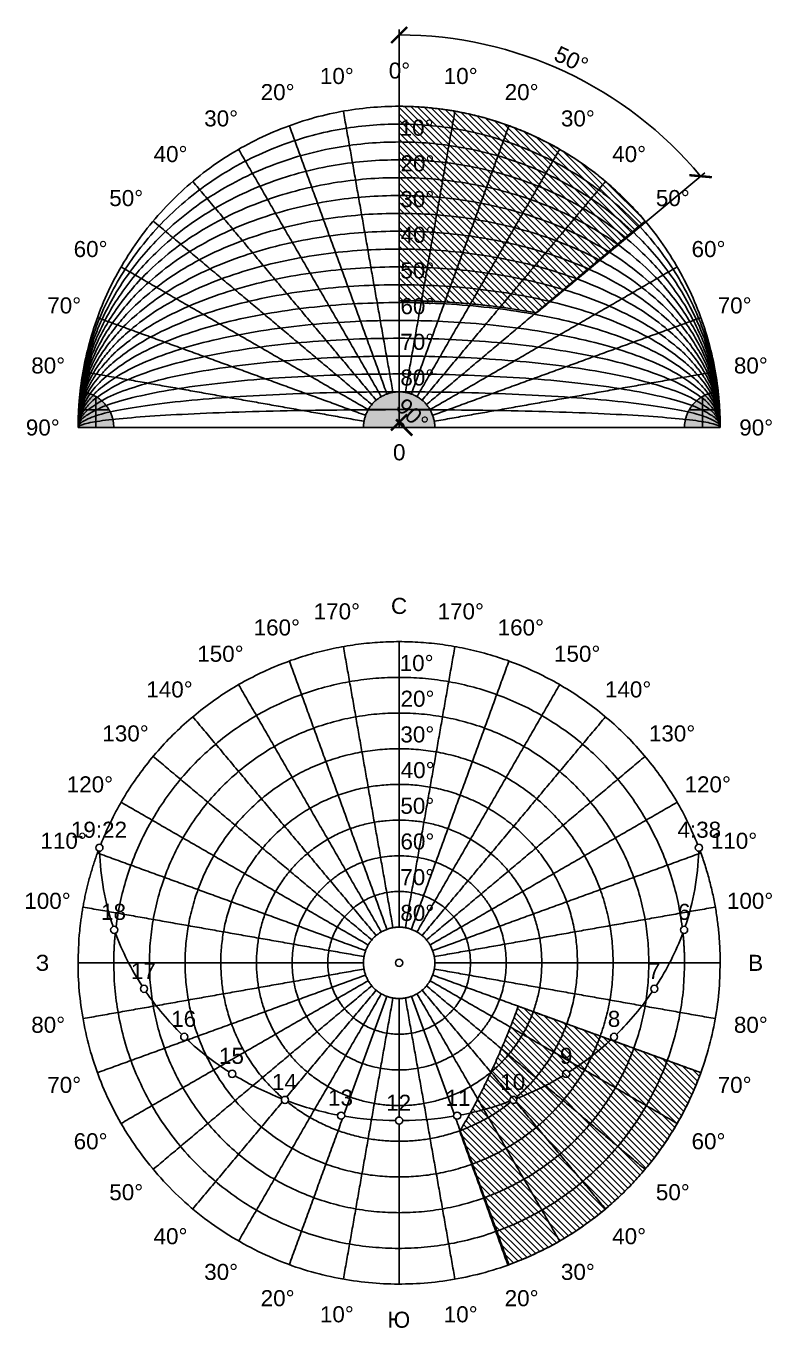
# Model space of a CAD drawing. Header units: metres. Extents: x -116 to 1000, y -497 to 102.
# Drawn here: x 495.4 to 704.5, y -452.3 to -87.5 of the extents above; entities that cross this region are included whole.
import ezdxf

# ---------------------------------------------------------------- set-up
doc = ezdxf.new("R2010")
doc.units = ezdxf.units.M
doc.layers.add('148', color=7, linetype='Continuous', true_color=0x000000)
doc.styles.add('Meters Architectural', font='arial.ttf')
doc.dimstyles.new('Meters Architectural', dxfattribs={"dimscale": 1.5, "dimtxt": 3, "dimasz": 3, "dimexe": 1, "dimexo": 0.5, "dimgap": 1, "dimtad": 1, "dimtoh": 1, "dimdec": 0, "dimzin": 1, "dimdsep": 46, "dimtxsty": 'Meters Architectural', "dimblk": 'ARCHTICK', "dimcen": 3, "dimdle": 1.5, "dimadec": 0, "dimazin": 1, "dimtfac": 1, "dimtdec": 4, "dimtix": 1, "dimtofl": 0, "dimtmove": 1, "dimatfit": 3, "dimldrblk": 'OPEN90', "dimfxl": 1, "dimtolj": 1, "dimtzin": 1, "dimarcsym": 0})
pattern_1 = [(45, (0, 0), (-0.8838835, 0.8838835), [])]

# ---------------------------------------------------------------- blocks, each defined once
blk = doc.blocks.new('_ArchTick')
at = {"color": 0, "linetype": 'ByBlock', "const_width": 0.15}
blk.add_lwpolyline([(-0.5, -0.5), (0.5, 0.5)], dxfattribs=at)
blk = doc.blocks.new('*D19')
at = {"layer": '148', "color": 0, "lineweight": -2}
for p, q in [((600, -199.25), (600, -197.09)), ((600.75, -200), (602.91, -200))]:
    blk.add_line(p, q, dxfattribs=at)
blk.add_arc((600, -200), 1.41, 0, 90, dxfattribs=at)
at = {"layer": 'Defpoints', "color": 0}
for p in [(598.59, -200), (600, -200), (600, -200), (601.22, -199.29), (600, -201.41)]:
    blk.add_point(p, dxfattribs=at)
at = {"layer": '148', "color": 0, "lineweight": -2, "xscale": 4.5, "yscale": 4.5, "zscale": 4.5}
for p, rotation in [((600, -198.59), 180), ((601.41, -200), 270)]:
    blk.add_blockref('_ArchTick', p, dxfattribs=dict(at, rotation=rotation))
at = {"layer": '148', "color": 0, "insert": (603.69, -196.31), "char_height": 4.5, "attachment_point": 5, "rotation": 315, "style": 'Meters Architectural'}
blk.add_mtext('\\A1;90%%d', dxfattribs=at)
blk = doc.blocks.new('_Open90')
at = {"color": 0, "linetype": 'ByBlock', "lineweight": -2}
for p, q in [((0, 0), (-1, 0)), ((-0.5, 0.5), (0, 0)), ((0, 0), (-0.5, -0.5))]:
    blk.add_line(p, q, dxfattribs=at)
blk = doc.blocks.new('*D20')
at = {"layer": '148', "color": 0, "lineweight": -2}
for p, q in [((600, -144.25), (600, -88.5)), ((642.83, -164.31), (685.66, -128.62))]:
    blk.add_line(p, q, dxfattribs=at)
blk.add_arc((600, -200), 110, 39.8056, 90, dxfattribs=at)
at = {"layer": 'Defpoints', "color": 0}
for p in [(660.65, -108.23), (600, -145), (642.25, -164.79), (600, -200), (600, -200)]:
    blk.add_point(p, dxfattribs=at)
at = {"layer": '148', "color": 0, "lineweight": -2, "xscale": 4.5, "yscale": 4.5, "zscale": 4.5}
for p, rotation in [((600, -90), 179.9999999999999), ((684.5, -129.58), 309.8055710922652)]:
    blk.add_blockref('_ArchTick', p, dxfattribs=dict(at, rotation=rotation))
at = {"layer": '148', "color": 0, "insert": (648.27, -96.95), "char_height": 4.5, "attachment_point": 5, "rotation": 334.9028, "style": 'Meters Architectural'}
blk.add_mtext('\\A1;50%%d', dxfattribs=at)

msp = doc.modelspace()

# ---------------------------------------------------------------- hatches: boundary and pattern name
at = {"layer": '148', "true_color": 0xd671f5, "extrusion": (0, 0, -1)}
h = msp.add_hatch(dxfattribs=at)
h.set_pattern_fill('Hatch1', color=201, scale=10, angle=45, style=0, pattern_type=2)
h.set_pattern_definition(pattern_1)
h.paths.add_polyline_path([(-600, -164.46), (-600, -110), (-602.22, -110.03), (-604.46, -110.11), (-606.71, -110.25), (-608.99, -110.45), (-611.28, -110.71), (-613.58, -111.03), (-615.89, -111.41), (-618.21, -111.86), (-620.54, -112.37), (-622.86, -112.95), (-625.19, -113.6), (-627.52, -114.31), (-629.84, -115.09), (-632.16, -115.94), (-634.46, -116.86), (-636.75, -117.85), (-639.02, -118.9), (-641.28, -120.02), (-643.51, -121.22), (-645.71, -122.47), (-647.89, -123.8), (-650.04, -125.19), (-652.15, -126.65), (-654.22, -128.17), (-656.25, -129.75), (-658.24, -131.39), (-660.19, -133.09), (-662.08, -134.84), (-663.93, -136.65), (-665.72, -138.51), (-667.46, -140.42), (-669.14, -142.38), (-638.54, -167.89), (-633.74, -167.05), (-628.89, -166.34), (-624.01, -165.75), (-619.12, -165.27), (-614.26, -164.91), (-609.43, -164.66), (-604.68, -164.51)], flags=0)
at = {"layer": '148', "true_color": 0xffffff}
for points in [[(510.56, -190.02), (510.31, -192.54), (510.14, -195.05), (510.03, -197.54), (510, -200), (520, -200), (520, -199.79), (519.99, -199.57), (519.98, -199.36), (519.96, -199.14), (519.94, -198.92), (519.91, -198.7), (519.88, -198.48), (519.85, -198.25), (519.8, -198.03), (519.76, -197.81), (519.7, -197.58), (519.64, -197.36), (519.58, -197.13), (519.51, -196.91), (519.43, -196.69), (519.35, -196.46), (519.27, -196.24), (519.17, -196.02), (519.08, -195.8), (518.97, -195.58), (518.86, -195.37), (518.75, -195.15), (518.62, -194.94), (518.5, -194.73), (518.37, -194.52), (518.23, -194.32), (518.09, -194.12), (517.94, -193.92), (517.78, -193.72), (517.63, -193.53), (517.46, -193.34), (517.3, -193.16), (517.12, -192.98), (516.95, -192.81), (516.76, -192.64), (516.58, -192.47), (516.39, -192.31), (516.2, -192.15), (516, -192), (515.8, -191.85), (515.6, -191.71), (515.39, -191.58), (515.18, -191.45), (514.97, -191.32), (514.76, -191.21), (514.55, -191.09), (514.33, -190.99), (514.11, -190.88), (513.89, -190.79), (513.67, -190.7), (513.45, -190.61), (513.22, -190.53), (513, -190.46), (512.77, -190.39), (512.55, -190.33), (512.33, -190.27), (512.1, -190.22), (511.88, -190.18), (511.66, -190.14), (511.43, -190.1), (511.21, -190.07), (510.99, -190.05), (510.77, -190.03)], [(590, -200), (610, -200), (610, -199.78), (609.99, -199.55), (609.98, -199.33), (609.96, -199.1), (609.94, -198.87), (609.91, -198.64), (609.87, -198.41), (609.83, -198.18), (609.79, -197.95), (609.74, -197.71), (609.68, -197.48), (609.61, -197.25), (609.54, -197.02), (609.47, -196.78), (609.39, -196.55), (609.3, -196.32), (609.2, -196.09), (609.1, -195.86), (609, -195.63), (608.88, -195.41), (608.76, -195.18), (608.64, -194.96), (608.51, -194.74), (608.37, -194.53), (608.23, -194.32), (608.08, -194.11), (607.92, -193.9), (607.76, -193.7), (607.6, -193.5), (607.43, -193.3), (607.25, -193.11), (607.07, -192.93), (606.89, -192.75), (606.7, -192.57), (606.5, -192.4), (606.3, -192.24), (606.1, -192.08), (605.89, -191.92), (605.68, -191.77), (605.47, -191.63), (605.26, -191.49), (605.04, -191.36), (604.82, -191.24), (604.59, -191.12), (604.37, -191), (604.14, -190.9), (603.91, -190.8), (603.68, -190.7), (603.45, -190.61), (603.22, -190.53), (602.98, -190.46), (602.75, -190.39), (602.52, -190.32), (602.29, -190.26), (602.05, -190.21), (601.82, -190.17), (601.59, -190.13), (601.36, -190.09), (601.13, -190.06), (600.9, -190.04), (600.67, -190.02), (600.45, -190.01), (600.22, -190), (600, -190), (599.78, -190), (599.55, -190.01), (599.33, -190.02), (599.1, -190.04), (598.87, -190.06), (598.64, -190.09), (598.41, -190.13), (598.18, -190.17), (597.95, -190.21), (597.71, -190.26), (597.48, -190.32), (597.25, -190.39), (597.02, -190.46), (596.78, -190.53), (596.55, -190.61), (596.32, -190.7), (596.09, -190.8), (595.86, -190.9), (595.63, -191), (595.41, -191.12), (595.18, -191.24), (594.96, -191.36), (594.74, -191.49), (594.53, -191.63), (594.32, -191.77), (594.11, -191.92), (593.9, -192.08), (593.7, -192.24), (593.5, -192.4), (593.3, -192.57), (593.11, -192.75), (592.93, -192.93), (592.75, -193.11), (592.57, -193.3), (592.4, -193.5), (592.24, -193.7), (592.08, -193.9), (591.92, -194.11), (591.77, -194.32), (591.63, -194.53), (591.49, -194.74), (591.36, -194.96), (591.24, -195.18), (591.12, -195.41), (591, -195.63), (590.9, -195.86), (590.8, -196.09), (590.7, -196.32), (590.61, -196.55), (590.53, -196.78), (590.46, -197.02), (590.39, -197.25), (590.32, -197.48), (590.26, -197.71), (590.21, -197.95), (590.17, -198.18), (590.13, -198.41), (590.09, -198.64), (590.06, -198.87), (590.04, -199.1), (590.02, -199.33), (590.01, -199.55), (590, -199.78)], [(680, -200), (690, -200), (689.97, -197.54), (689.86, -195.05), (689.69, -192.54), (689.44, -190.02), (689.23, -190.03), (689.01, -190.05), (688.79, -190.07), (688.57, -190.1), (688.34, -190.14), (688.12, -190.18), (687.9, -190.22), (687.67, -190.27), (687.45, -190.33), (687.23, -190.39), (687, -190.46), (686.78, -190.53), (686.55, -190.61), (686.33, -190.7), (686.11, -190.79), (685.89, -190.88), (685.67, -190.99), (685.45, -191.09), (685.24, -191.21), (685.03, -191.32), (684.82, -191.45), (684.61, -191.58), (684.4, -191.71), (684.2, -191.85), (684, -192), (683.8, -192.15), (683.61, -192.31), (683.42, -192.47), (683.24, -192.64), (683.05, -192.81), (682.88, -192.98), (682.7, -193.16), (682.54, -193.34), (682.37, -193.53), (682.22, -193.72), (682.06, -193.92), (681.91, -194.12), (681.77, -194.32), (681.63, -194.52), (681.5, -194.73), (681.38, -194.94), (681.25, -195.15), (681.14, -195.37), (681.03, -195.58), (680.92, -195.8), (680.83, -196.02), (680.73, -196.24), (680.65, -196.46), (680.57, -196.69), (680.49, -196.91), (680.42, -197.13), (680.36, -197.36), (680.3, -197.58), (680.24, -197.81), (680.2, -198.03), (680.15, -198.25), (680.12, -198.48), (680.09, -198.7), (680.06, -198.92), (680.04, -199.14), (680.02, -199.36), (680.01, -199.57), (680, -199.79)]]:
    msp.add_hatch(color=7, dxfattribs=at).paths.add_polyline_path(points, flags=0)
at = {"layer": '148', "true_color": 0xd671f5, "extrusion": (0, 0, -1)}
h = msp.add_hatch(dxfattribs=at)
h.set_pattern_fill('Hatch1', color=201, scale=10, angle=45, style=0, pattern_type=2)
h.set_pattern_definition(pattern_1)
h.paths.add_polyline_path([(-633.39, -362.15), (-684.57, -380.78), (-683.79, -382.86), (-682.94, -384.93), (-682.04, -387), (-681.08, -389.07), (-680.05, -391.13), (-678.96, -393.19), (-677.81, -395.23), (-676.6, -397.26), (-675.32, -399.27), (-673.98, -401.26), (-672.57, -403.23), (-671.11, -405.17), (-669.58, -407.08), (-667.99, -408.97), (-666.34, -410.82), (-664.63, -412.63), (-662.86, -414.41), (-661.03, -416.14), (-659.15, -417.83), (-657.21, -419.47), (-655.22, -421.06), (-653.18, -422.6), (-651.09, -424.09), (-648.96, -425.52), (-646.78, -426.89), (-644.56, -428.2), (-642.29, -429.44), (-640, -430.62), (-637.66, -431.74), (-635.3, -432.79), (-632.91, -433.77), (-630.49, -434.68), (-617, -397.2), (-619.42, -392.97), (-621.75, -388.66), (-623.97, -384.27), (-626.09, -379.85), (-628.1, -375.4), (-629.98, -370.95), (-631.75, -366.53)], flags=0)

# ---------------------------------------------------------------- linework, layer by layer
at = {"layer": '148'}
for p, q in [((515, -200), (515, -191.34)), ((600, -200), (600, -190)), ((685, -200), (685, -191.34)), ((510.14, -195.01), (518.66, -195.01)), ((591.34, -195), (608.66, -195)), ((681.34, -195.01), (689.86, -195.01)), ((510, -200), (690, -200))]:
    msp.add_line(p, q, dxfattribs=at)
for centre in [(515.98, -317.75), (684.02, -317.75), (520.13, -340.76), (679.87, -340.76), (600, -350), (528.47, -357.27), (671.53, -357.27), (539.77, -370.74), (660.23, -370.74), (553.19, -381.1), (646.81, -381.1), (567.99, -388.41), (632.01, -388.41), (583.74, -392.82), (600, -394.2), (616.26, -392.82)]:
    msp.add_circle(centre, 1, dxfattribs=at)
for points, weights, knots in [([(690, -200), (690, -110), (600, -110), (510, -110), (510, -200)], [1, 0.707106781187, 1, 0.707106781187, 1], [0, 0, 0, 141.371669, 141.371669, 282.743339, 282.743339, 282.743339]), ([(690, -200), (690, -115), (600, -115), (510, -115), (510, -200)], [1, 0.707106781187, 1, 0.707106781187, 1], [0, 0, 0, 1.570796, 1.570796, 3.141593, 3.141593, 3.141593]), ([(690, -200), (690, -120), (600, -120), (510, -120), (510, -200)], [1, 0.707106781187, 1, 0.707106781187, 1], [0, 0, 0, 1.570796, 1.570796, 3.141593, 3.141593, 3.141593]), ([(690, -200), (690, -125), (600, -125), (510, -125), (510, -200)], [1, 0.707106781187, 1, 0.707106781187, 1], [0, 0, 0, 1.570796, 1.570796, 3.141593, 3.141593, 3.141593]), ([(690, -200), (690, -130), (600, -130), (510, -130), (510, -200)], [1, 0.707106781187, 1, 0.707106781187, 1], [0, 0, 0, 1.570796, 1.570796, 3.141593, 3.141593, 3.141593]), ([(690, -200), (690, -135), (600, -135), (510, -135), (510, -200)], [1, 0.707106781187, 1, 0.707106781187, 1], [0, 0, 0, 1.570796, 1.570796, 3.141593, 3.141593, 3.141593]), ([(690, -200), (690, -140), (600, -140), (510, -140), (510, -200)], [1, 0.707106781187, 1, 0.707106781187, 1], [0, 0, 0, 1.570796, 1.570796, 3.141593, 3.141593, 3.141593]), ([(690, -200), (690, -145), (600, -145), (510, -145), (510, -200)], [1, 0.707106781187, 1, 0.707106781187, 1], [0, 0, 0, 1.570796, 1.570796, 3.141593, 3.141593, 3.141593]), ([(690, -200), (690, -150), (600, -150), (510, -150), (510, -200)], [1, 0.707106781187, 1, 0.707106781187, 1], [0, 0, 0, 1.570796, 1.570796, 3.141593, 3.141593, 3.141593]), ([(690, -200), (690, -155), (600, -155), (510, -155), (510, -200)], [1, 0.707106781187, 1, 0.707106781187, 1], [0, 0, 0, 1.570796, 1.570796, 3.141593, 3.141593, 3.141593]), ([(690, -200), (690, -160), (600, -160), (510, -160), (510, -200)], [1, 0.707106781187, 1, 0.707106781187, 1], [0, 0, 0, 1.570796, 1.570796, 3.141593, 3.141593, 3.141593]), ([(690, -200), (690, -165), (600, -165), (510, -165), (510, -200)], [1, 0.707106781187, 1, 0.707106781187, 1], [0, 0, 0, 1.570796, 1.570796, 3.141593, 3.141593, 3.141593]), ([(690, -200), (690, -170), (600, -170), (510, -170), (510, -200)], [1, 0.707106781187, 1, 0.707106781187, 1], [0, 0, 0, 1.570796, 1.570796, 3.141593, 3.141593, 3.141593]), ([(690, -200), (690, -175), (600, -175), (510, -175), (510, -200)], [1, 0.707106781187, 1, 0.707106781187, 1], [0, 0, 0, 1.570796, 1.570796, 3.141593, 3.141593, 3.141593]), ([(690, -200), (690, -180), (600, -180), (510, -180), (510, -200)], [1, 0.707106781187, 1, 0.707106781187, 1], [0, 0, 0, 1.570796, 1.570796, 3.141593, 3.141593, 3.141593]), ([(690, -200), (690, -185), (600, -185), (510, -185), (510, -200)], [1, 0.707106781187, 1, 0.707106781187, 1], [0, 0, 0, 1.570796, 1.570796, 3.141593, 3.141593, 3.141593]), ([(690, -200), (690, -190), (600, -190), (510, -190), (510, -200)], [1, 0.707106781187, 1, 0.707106781187, 1], [0, 0, 0, 1.570796, 1.570796, 3.141593, 3.141593, 3.141593]), ([(610, -200, 1), (610, -190, 1), (600, -190, 1), (590, -190, 1), (590, -200, 1)], [1, 0.707106781187, 1, 0.707106781187, 1], [150, 150, 150, 165.707963, 165.707963, 181.415927, 181.415927, 181.415927]), ([(610, -200), (610, -190), (600, -190), (590, -190), (590, -200)], [1, 0.707106781187, 1, 0.707106781187, 1], [150, 150, 150, 165.707963, 165.707963, 181.415927, 181.415927, 181.415927]), ([(610, -200), (610, -190), (600, -190), (590, -190), (590, -200)], [1, 0.707106781187, 1, 0.707106781187, 1], [0, 0, 0, 15.707963, 15.707963, 31.415927, 31.415927, 31.415927]), ([(690, -200), (690, -195), (600, -195), (510, -195), (510, -200)], [1, 0.707106781187, 1, 0.707106781187, 1], [0, 0, 0, 1.570796, 1.570796, 3.141593, 3.141593, 3.141593]), ([(683.66, -316.82), (661.12, -260), (600, -260), (538.88, -260), (516.34, -316.82)], [0.89004139768, 0.780453835725, 1, 0.780453835725, 0.89004139768], [35.402648, 35.402648, 35.402648, 141.371669, 141.371669, 247.340691, 247.340691, 247.340691]), ([(679.36, -339.9), (670.46, -270), (600, -270), (529.54, -270), (520.64, -339.9)], [0.953296527249, 0.73269378537, 1, 0.73269378537, 0.953296527249], [10.977918, 10.977918, 10.977918, 125.663706, 125.663706, 240.349494, 240.349494, 240.349494]), ([(670, -350), (670, -280), (600, -280), (530, -280), (530, -350), (530, -420), (600, -420), (670, -420), (670, -350)], [1, 0.707106781187, 1, 0.707106781187, 1, 0.707106781187, 1, 0.707106781187, 1], [0, 0, 0, 109.955743, 109.955743, 219.911486, 219.911486, 329.867229, 329.867229, 439.822972, 439.822972, 439.822972]), ([(660, -350), (660, -290), (600, -290), (540, -290), (540, -350), (540, -410), (600, -410), (660, -410), (660, -350)], [1, 0.707106781187, 1, 0.707106781187, 1, 0.707106781187, 1, 0.707106781187, 1], [0, 0, 0, 94.24778, 94.24778, 188.495559, 188.495559, 282.743339, 282.743339, 376.991118, 376.991118, 376.991118]), ([(650, -350), (650, -300), (600, -300), (550, -300), (550, -350), (550, -372.81), (567.23, -387.77)], [1, 0.707106781187, 1, 0.707106781187, 1, 0.841040018341, 0.854622616339], [0, 0, 0, 78.539816, 78.539816, 157.079633, 157.079633, 199.705023, 199.705023, 199.705023]), ([(640, -350), (640, -310), (600, -310), (560, -310), (560, -350), (560, -390), (600, -390), (640, -390), (640, -350)], [1, 0.707106781187, 1, 0.707106781187, 1, 0.707106781187, 1, 0.707106781187, 1], [0, 0, 0, 62.831853, 62.831853, 125.663706, 125.663706, 188.495559, 188.495559, 251.327412, 251.327412, 251.327412]), ([(515.62, -318.68), (510, -333.84), (510, -350), (510, -440), (600, -440), (690, -440), (690, -350)], [0.894255501435, 0.930758870506, 1, 0.707106781187, 1, 0.707106781187, 1], [249.32251, 249.32251, 249.32251, 282.743339, 282.743339, 424.115008, 424.115008, 565.486678, 565.486678, 565.486678]), ([(630, -350), (630, -320), (600, -320), (570, -320), (570, -350), (570, -380), (600, -380), (630, -380), (630, -350)], [1, 0.707106781187, 1, 0.707106781187, 1, 0.707106781187, 1, 0.707106781187, 1], [0, 0, 0, 47.12389, 47.12389, 94.24778, 94.24778, 141.371669, 141.371669, 188.495559, 188.495559, 188.495559]), ([(620, -350), (620, -330), (600, -330), (580, -330), (580, -350), (580, -370), (600, -370), (620, -370), (620, -350)], [1, 0.707106781187, 1, 0.707106781187, 1, 0.707106781187, 1, 0.707106781187, 1], [0, 0, 0, 31.415927, 31.415927, 62.831853, 62.831853, 94.24778, 94.24778, 125.663706, 125.663706, 125.663706]), ([(520.43, -341.71), (520, -345.85), (520, -350), (520, -430), (600, -430), (680, -430), (680, -350)], [0.960914449148, 0.978943434088, 1, 0.707106781187, 1, 0.707106781187, 1], [242.293246, 242.293246, 242.293246, 251.327412, 251.327412, 376.991118, 376.991118, 502.654825, 502.654825, 502.654825]), ([(610, -350), (610, -340), (600, -340), (590, -340), (590, -350), (590, -360), (600, -360), (610, -360), (610, -350)], [1, 0.707106781187, 1, 0.707106781187, 1, 0.707106781187, 1, 0.707106781187, 1], [0, 0, 0, 15.707963, 15.707963, 31.415927, 31.415927, 47.12389, 47.12389, 62.831853, 62.831853, 62.831853]), ([(568.77, -389.05), (582.46, -400), (600, -400), (617.54, -400), (631.23, -389.05)], [0.856176432315, 0.87315276728, 1, 0.87315276728, 0.856176432315], [201.605147, 201.605147, 201.605147, 235.619449, 235.619449, 269.633751, 269.633751, 269.633751])]:
    msp.add_rational_spline(points, weights, degree=2, knots=knots, dxfattribs=at)
for points, degree in [([(598.26, -190.15), (591.32, -150.76), (584.37, -111.37)], 2), ([(600, -190), (600, -150), (600, -110)], 2), ([(600, -164.46), (600, -137.23), (600, -110)], 2), ([(601.74, -190.15), (608.68, -150.76), (615.63, -111.37)], 2), ([(596.58, -190.6), (582.9, -153.02), (569.22, -115.43)], 2), ([(603.42, -190.6), (617.1, -153.02), (630.78, -115.43)], 2), ([(595, -191.34), (575, -156.7), (555, -122.06)], 2), ([(605, -191.34), (625, -156.7), (645, -122.06)], 2), ([(593.57, -192.34), (567.86, -161.7), (542.15, -131.06)], 2), ([(606.43, -192.34), (632.14, -161.7), (657.85, -131.06)], 2), ([(592.34, -193.57), (561.7, -167.86), (531.06, -142.15)], 2), ([(607.66, -193.57), (638.3, -167.86), (668.94, -142.15)], 2), ([(669.14, -142.38), (653.84, -155.13), (638.54, -167.89)], 2), ([(591.34, -195), (556.7, -175), (522.06, -155)], 2), ([(608.66, -195), (643.3, -175), (677.94, -155)], 2), ([(590.6, -196.58), (553.02, -182.9), (515.43, -169.22)], 2), ([(609.4, -196.58), (646.98, -182.9), (684.57, -169.22)], 2), ([(590.15, -198.26), (550.76, -191.32), (511.37, -184.37)], 2), ([(609.85, -198.26), (649.24, -191.32), (688.63, -184.37)], 2), ([(590, -200), (550, -200), (510, -200)], 2), ([(510, -200, 1), (515, -200, 1), (520, -200, 1)], 2), ([(510, -200), (515, -200), (520, -200)], 2), ([(590, -200, 1), (600, -200, 1), (610, -200, 1)], 2), ([(590, -200), (600, -200), (610, -200)], 2), ([(610, -200), (650, -200), (690, -200)], 2), ([(680, -200, 1), (685, -200, 1), (690, -200, 1)], 2), ([(680, -200), (685, -200), (690, -200)], 2), ([(598.26, -340.15), (591.32, -300.76), (584.37, -261.37)], 2), ([(600, -340), (600, -300), (600, -260)], 2), ([(601.74, -340.15), (608.68, -300.76), (615.63, -261.37)], 2), ([(596.58, -340.6), (582.9, -303.02), (569.22, -265.43)], 2), ([(603.42, -340.6), (617.1, -303.02), (630.78, -265.43)], 2), ([(595, -341.34), (575, -306.7), (555, -272.06)], 2), ([(605, -341.34), (625, -306.7), (645, -272.06)], 2), ([(593.57, -342.34), (567.86, -311.7), (542.15, -281.06)], 2), ([(606.43, -342.34), (632.14, -311.7), (657.85, -281.06)], 2), ([(592.34, -343.57), (561.7, -317.86), (531.06, -292.15)], 2), ([(607.66, -343.57), (638.3, -317.86), (668.94, -292.15)], 2), ([(591.34, -345), (556.7, -325), (522.06, -305)], 2), ([(608.66, -345), (643.3, -325), (677.94, -305)], 2), ([(590.6, -346.58), (553.02, -332.9), (515.43, -319.22)], 2), ([(519.81, -339.81), (517.52, -333.03), (516.27, -325.88), (516.01, -318.75)], 3), ([(609.4, -346.58), (646.98, -332.9), (684.57, -319.22)], 2), ([(683.99, -318.75), (683.73, -325.88), (682.48, -333.03), (680.19, -339.81)], 3), ([(590.15, -348.26), (550.76, -341.32), (511.37, -334.37)], 2), ([(609.85, -348.26), (649.24, -341.32), (688.63, -334.37)], 2), ([(527.92, -356.43), (524.91, -351.81), (522.39, -346.87), (520.47, -341.7)], 3), ([(679.53, -341.7), (677.61, -346.87), (675.09, -351.81), (672.08, -356.43)], 3), ([(590, -350), (550, -350), (510, -350)], 2), ([(610, -350), (650, -350), (690, -350)], 2), ([(590.15, -351.74), (550.76, -358.68), (511.37, -365.63)], 2), ([(590.6, -353.42), (553.02, -367.1), (515.43, -380.78)], 2), ([(609.4, -353.42), (646.98, -367.1), (684.57, -380.78)], 2), ([(609.85, -351.74), (649.24, -358.68), (688.63, -365.63)], 2), ([(591.34, -355), (556.7, -375), (522.06, -395)], 2), ([(592.34, -356.43), (561.7, -382.14), (531.06, -407.85)], 2), ([(607.66, -356.43), (638.3, -382.14), (668.94, -407.85)], 2), ([(608.66, -355), (643.3, -375), (677.94, -395)], 2), ([(539.05, -370.04), (535.33, -366.4), (531.97, -362.39), (529.03, -358.09)], 3), ([(595, -358.66), (575, -393.3), (555, -427.94)], 2), ([(593.57, -357.66), (581.03, -372.6), (568.49, -387.55)], 2), ([(598.26, -359.85), (591.32, -399.24), (584.37, -438.63)], 2), ([(596.58, -359.4), (590.59, -375.85), (584.6, -392.31)], 2), ([(600, -360), (600, -376.6), (600, -393.2)], 2), ([(601.74, -359.85), (608.68, -399.24), (615.63, -438.63)], 2), ([(603.42, -359.4), (609.41, -375.85), (615.4, -392.31)], 2), ([(605, -358.66), (625, -393.3), (645, -427.94)], 2), ([(606.43, -357.66), (618.97, -372.6), (631.51, -387.55)], 2), ([(670.97, -358.09), (668.03, -362.39), (664.67, -366.4), (660.95, -370.04)], 3), ([(633.39, -362.15), (658.98, -371.47), (684.57, -380.78)], 2), ([(552.34, -380.57), (548.13, -377.89), (544.15, -374.83), (540.5, -371.42)], 3), ([(659.5, -371.42), (655.85, -374.83), (651.87, -377.89), (647.66, -380.57)], 3), ([(567.06, -388.05), (562.55, -386.27), (558.19, -384.13), (554.04, -381.62)], 3), ([(645.96, -381.62), (641.81, -384.13), (637.45, -386.27), (632.94, -388.05)], 3), ([(567.23, -389.06), (554.69, -404), (542.15, -418.94)], 2), ([(582.75, -392.63), (578.05, -391.73), (573.42, -390.43), (568.93, -388.77)], 3), ([(631.07, -388.77), (626.58, -390.43), (621.95, -391.73), (617.25, -392.63)], 3), ([(632.77, -389.06), (645.31, -404), (657.85, -418.94)], 2), ([(584.07, -393.76), (576.65, -414.16), (569.22, -434.57)], 2), ([(599, -394.2), (594.22, -394.15), (589.44, -393.77), (584.72, -392.98)], 3), ([(615.28, -392.98), (610.56, -393.77), (605.78, -394.15), (601, -394.2)], 3), ([(615.93, -393.76), (623.35, -414.16), (630.78, -434.57)], 2), ([(600, -395.2), (600, -417.6), (600, -440)], 2), ([(630.49, -434.68), (623.75, -415.94), (617, -397.2)], 2)]:
    msp.add_open_spline(points, degree=degree, dxfattribs=at)
for points, weights in [([(600, -110), (642.15, -110), (669.14, -142.38)], [1, 0.837514805247, 0.855309909375]), ([(638.54, -167.89), (620.24, -164.46), (600, -164.46)], [0.855309909375, 0.889971545143, 0.972889369155]), ([(510.56, -190.02, 1), (510, -194.99, 1), (510, -200, 1)], [0.958409093518, 0.977471759572, 1]), ([(510.56, -190.02), (510, -194.99), (510, -200)], [0.958409093518, 0.977471759572, 1]), ([(520, -200, 1), (520, -190.54, 1), (510.56, -190.02, 1)], [1, 0.718490523447, 0.978117408536]), ([(520, -200), (520, -190.54), (510.56, -190.02)], [1, 0.718490523447, 0.978117408536]), ([(689.44, -190.02, 1), (680, -190.54, 1), (680, -200, 1)], [0.958409093518, 0.704013490884, 0.97985076756]), ([(689.44, -190.02), (680, -190.54), (680, -200)], [0.958409093518, 0.704013490884, 0.97985076756]), ([(690, -200, 1), (690, -194.99, 1), (689.44, -190.02, 1)], [1, 0.977471759572, 0.958409093518]), ([(690, -200), (690, -194.99), (689.44, -190.02)], [1, 0.977471759572, 0.958409093518]), ([(690, -350), (690, -333.84), (684.38, -318.68)], [1, 0.930758870506, 0.894255501435]), ([(680, -350), (680, -345.85), (679.57, -341.71)], [1, 0.978943434088, 0.960914449148]), ([(632.77, -387.77), (650, -372.81), (650, -350)], [0.854622616339, 0.841040018341, 1]), ([(617, -397.2), (626.47, -381.18), (633.39, -362.15)], [0.855309909375, 0.889971545143, 0.972889369155]), ([(684.57, -380.78), (670.15, -420.39), (630.49, -434.68)], [1, 0.837514805247, 0.855309909375])]:
    msp.add_rational_spline(points, weights, degree=2, dxfattribs=at)

# ---------------------------------------------------------------- texts
at = {"layer": '148', "char_height": 4.5, "attachment_point": 1, "style": 'Meters Architectural'}
for s, insert, width in [('0°', (597.09, -97.74), 20.1522), ('10°', (577.78, -99.26), 27.0978), ('10°', (612.51, -99.26), 27.0978), ('20°', (561.19, -103.77), 27.0978), ('20°', (629.59, -103.77), 27.0978), ('30°', (545.35, -111.14), 27.0978), ('30°', (645.35, -111.14), 27.0978), ('10°', (600.15, -113.74), 27.0978), ('40°', (531.16, -121.13), 27.0978), ('20°', (600.39, -123.74), 27.0978), ('40°', (659.72, -121.13), 27.0978), ('50°', (518.75, -133.46), 27.0978), ('30°', (600.35, -133.74), 27.0978), ('50°', (671.96, -133.46), 27.0978), ('40°', (600.44, -143.74), 27.0978), ('60°', (508.76, -147.74), 27.0978), ('60°', (681.97, -147.74), 27.0978), ('50°', (600.35, -153.74), 27.0978), ('70°', (501.36, -163.54), 27.0978), ('60°', (600.37, -163.74), 27.0978), ('70°', (689.3, -163.54), 27.0978), ('70°', (600.33, -173.74), 27.0978), ('80°', (496.87, -180.37), 27.0978), ('80°', (693.83, -180.37), 27.0978), ('80°', (600.35, -183.74), 27.0978), ('90°', (495.35, -197.74), 27.0978), ('90°', (695.35, -197.74), 27.0978), ('0', (598.28, -204.7), 15.4076), ('С', (597.71, -247.74), 17.5598), ('170°', (576.04, -249.26), 34.0435), ('170°', (610.77, -249.26), 34.0435), ('160°', (559.21, -253.77), 34.0435), ('160°', (627.61, -253.77), 34.0435), ('150°', (543.41, -261.14), 34.0435), ('150°', (643.41, -261.14), 34.0435), ('10°', (600.15, -263.74), 27.0978), ('140°', (529.13, -271.13), 34.0435), ('140°', (657.69, -271.13), 34.0435), ('20°', (600.39, -273.74), 27.0978), ('130°', (516.8, -283.46), 34.0435), ('30°', (600.35, -283.74), 27.0978), ('130°', (670.01, -283.46), 34.0435), ('40°', (600.44, -293.74), 27.0978), ('120°', (506.81, -297.74), 34.0435), ('120°', (680.01, -297.74), 34.0435), ('50°', (600.35, -303.74), 27.0978), ('110°', (499.44, -313.54), 34.0435), ('19:22', (507.99, -310.45), 39.6196), ('60°', (600.37, -313.74), 27.0978), ('4:38', (678.03, -310.45), 32.8207), ('110°', (687.38, -313.54), 34.0435), ('70°', (600.33, -323.74), 27.0978), ('100°', (494.93, -330.37), 34.0435), ('100°', (691.89, -330.37), 34.0435), ('18', (516.45, -333.46), 22.4022), ('80°', (600.35, -333.74), 27.0978), ('6', (678.16, -333.46), 15.4076), ('З', (498.12, -347.74), 16.0924), ('17', (524.8, -350.02), 22.3533), ('7', (669.78, -349.98), 15.4076), ('В', (697.85, -347.75), 16.7283), ('16', (536.1, -363.44), 22.3533), ('8', (658.49, -363.44), 15.4565), ('80°', (496.87, -365.1), 27.0978), ('80°', (693.83, -365.1), 27.0978), ('15', (549.5, -373.8), 22.4511), ('9', (645.07, -373.8), 15.4565), ('70°', (501.36, -381.94), 27.0978), ('14', (564.34, -381.16), 22.3043), ('10', (628.34, -381.12), 22.3533), ('70°', (689.3, -381.94), 27.0978), ('13', (580.07, -385.52), 22.3533), ('11', (613.02, -385.57), 20.6413), ('12', (596.36, -386.95), 22.2554), ('60°', (508.76, -397.74), 27.0978), ('60°', (681.97, -397.74), 27.0978), ('50°', (518.75, -412.02), 27.0978), ('50°', (671.96, -412.02), 27.0978), ('40°', (531.16, -424.34), 27.0978), ('40°', (659.72, -424.34), 27.0978), ('30°', (545.35, -434.34), 27.0978), ('30°', (645.35, -434.34), 27.0978), ('20°', (561.19, -441.71), 27.0978), ('20°', (629.59, -441.71), 27.0978), ('10°', (577.78, -446.22), 27.0978), ('Ю', (596.75, -447.74), 21.0326), ('10°', (612.51, -446.22), 27.0978)]:
    msp.add_mtext(s, dxfattribs=dict(at, insert=insert, width=width))

# ---------------------------------------------------------------- dimensions: what is measured, and where the dimension line sits
at = {"layer": '148'}
for base, line1, line2, picture, middle in [((660.65, -108.23), ((642.25, -164.79), (600, -200)), ((600, -200), (600, -145)), '*D20', (648.27, -96.95)), ((601.22, -199.29), ((600, -200), (598.59, -200)), ((600, -201.41), (600, -200)), '*D19', (603.69, -196.31))]:
    dim = msp.add_angular_dim_2l(base=base, line1=line1, line2=line2, dimstyle='Meters Architectural', override={"dimtad": 1, "dimtxsty": 'Meters Architectural', "dimblk": 'ArchTick', "dimsah": 0}, dxfattribs=at)
    dim.commit()
    dim.dimension.update_dxf_attribs({"geometry": picture, "text_midpoint": middle})

doc.saveas('drawing.dxf')
